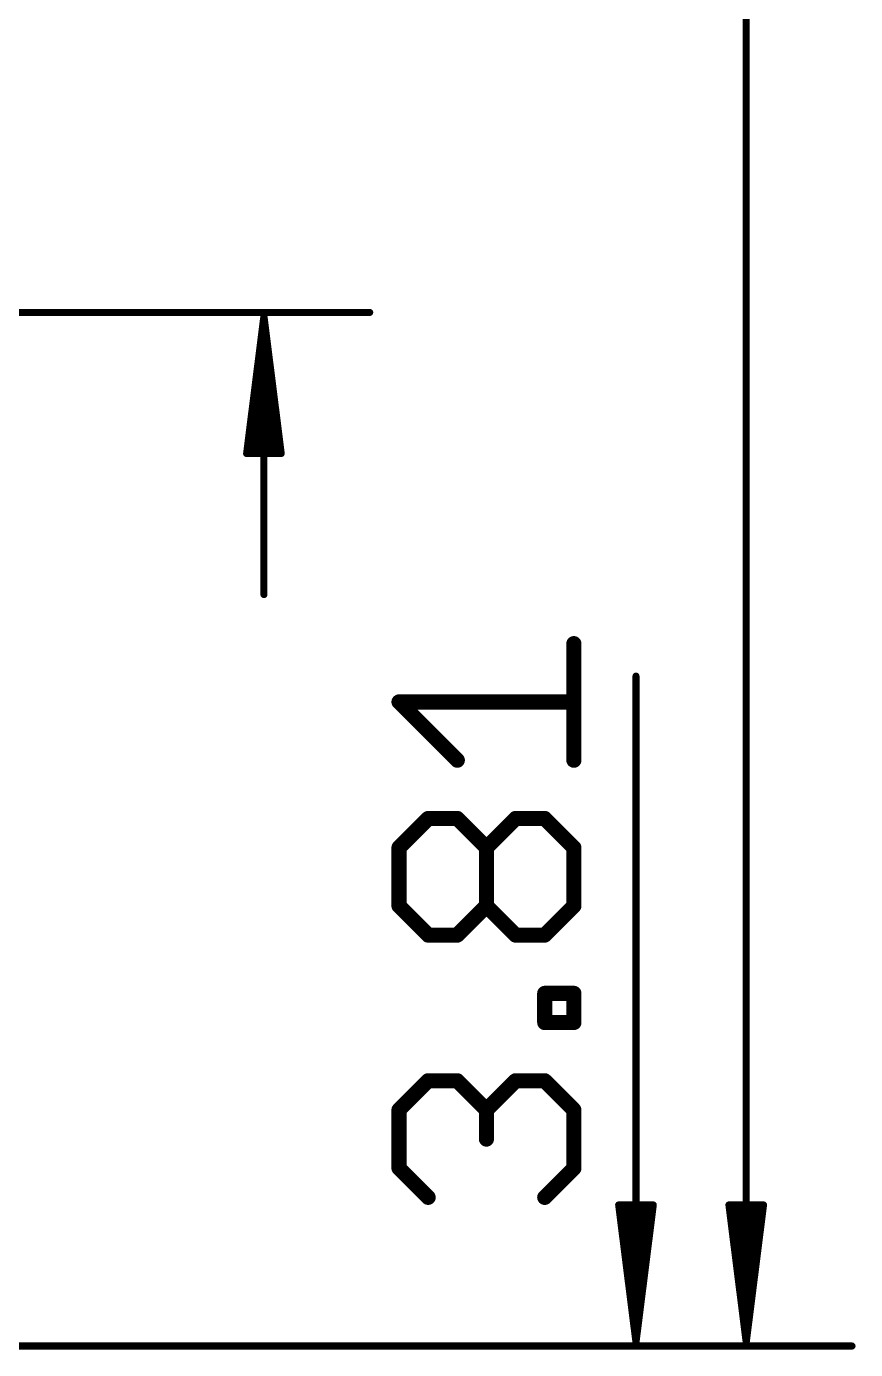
# Model space of a CAD drawing. Extents: x -15 to 72, y -20 to 100.
# Drawn here: x 56.84 to 72.12, y 3.74 to 28.13 of the extents above; entities that cross this region are included whole.
import ezdxf

# ---------------------------------------------------------------- set-up
doc = ezdxf.new("R2010")
doc.units = 0
doc.layers.add('51', color=253, linetype='CONTINUOUS')

msp = doc.modelspace()

# ---------------------------------------------------------------- linework, layer by layer
at = {"layer": '51'}
for points, const_width in [([(70.104, 81.215), (70.104, 3.875)], 0.13), ([(2.921, 22.86), (63.164, 22.86)], 0.13), ([(61.214, 22.795), (60.8948, 20.26)], 0.13), ([(61.214, 22.795), (60.954, 20.26)], 0.13), ([(61.214, 22.795), (61.084, 20.26)], 0.13), ([(61.214, 22.795), (61.214, 17.66)], 0.13), ([(61.5332, 20.26), (61.214, 22.795)], 0.13), ([(61.344, 20.26), (61.214, 22.795)], 0.13), ([(61.474, 20.26), (61.214, 22.795)], 0.13), ([(60.8948, 20.26), (61.5332, 20.26)], 0.13), ([(66.9273, 14.6066), (66.9273, 16.7555)], 0.2794), ([(68.072, 3.875), (68.072, 16.1571)], 0.13), ([(64.7784, 14.6066), (63.7039, 15.681)], 0.2794), ([(63.7039, 15.681), (66.9273, 15.681)], 0.2794), ([(63.7039, 12.9955), (64.2412, 13.5327)], 0.2794), ([(64.2412, 13.5327), (64.7784, 13.5327)], 0.2794), ([(64.7784, 13.5327), (65.3156, 12.9955)], 0.2794), ([(65.3156, 12.9955), (65.8529, 13.5327)], 0.2794), ([(65.8529, 13.5327), (66.3901, 13.5327)], 0.2794), ([(66.3901, 13.5327), (66.9273, 12.9955)], 0.2794), ([(63.7039, 11.9211), (63.7039, 12.9955)], 0.2794), ([(65.3156, 11.9211), (65.3156, 12.9955)], 0.2794), ([(66.9273, 12.9955), (66.9273, 11.9211)], 0.2794), ([(64.2412, 11.3838), (63.7039, 11.9211)], 0.2794), ([(65.3156, 11.9211), (64.7784, 11.3838)], 0.2794), ([(65.8529, 11.3838), (65.3156, 11.9211)], 0.2794), ([(66.9273, 11.9211), (66.3901, 11.3838)], 0.2794), ([(64.7784, 11.3838), (64.2412, 11.3838)], 0.2794), ([(66.3901, 11.3838), (65.8529, 11.3838)], 0.2794), ([(66.3901, 9.7725), (66.3901, 10.3097)], 0.2794), ([(66.3901, 10.3097), (66.9273, 10.3097)], 0.2794), ([(66.9273, 10.3097), (66.9273, 9.7725)], 0.2794), ([(66.9273, 9.7725), (66.3901, 9.7725)], 0.2794), ([(63.7039, 8.1614), (64.2412, 8.6986)], 0.2794), ([(64.2412, 8.6986), (64.7784, 8.6986)], 0.2794), ([(64.7784, 8.6986), (65.3156, 8.1614)], 0.2794), ([(65.3156, 8.1614), (65.8529, 8.6986)], 0.2794), ([(65.8529, 8.6986), (66.3901, 8.6986)], 0.2794), ([(66.3901, 8.6986), (66.9273, 8.1614)], 0.2794), ([(63.7039, 7.0869), (63.7039, 8.1614)], 0.2794), ([(65.3156, 8.1614), (65.3156, 7.6242)], 0.2794), ([(66.9273, 8.1614), (66.9273, 7.0869)], 0.2794), ([(64.2412, 6.5497), (63.7039, 7.0869)], 0.2794), ([(66.9273, 7.0869), (66.3901, 6.5497)], 0.2794), ([(68.072, 3.875), (67.7528, 6.41)], 0.13), ([(67.7528, 6.41), (68.3912, 6.41)], 0.13), ([(68.072, 3.875), (67.812, 6.41)], 0.13), ([(68.072, 3.875), (67.942, 6.41)], 0.13), ([(68.3912, 6.41), (68.072, 3.875)], 0.13), ([(68.202, 6.41), (68.072, 3.875)], 0.13), ([(68.332, 6.41), (68.072, 3.875)], 0.13), ([(70.104, 3.875), (69.7848, 6.41)], 0.13), ([(69.7848, 6.41), (70.4232, 6.41)], 0.13), ([(70.104, 3.875), (69.844, 6.41)], 0.13), ([(70.104, 3.875), (69.974, 6.41)], 0.13), ([(70.4232, 6.41), (70.104, 3.875)], 0.13), ([(70.234, 6.41), (70.104, 3.875)], 0.13), ([(70.364, 6.41), (70.104, 3.875)], 0.13), ([(52.07, 3.81), (72.054, 3.81)], 0.13), ([(52.07, 3.81), (70.022, 3.81)], 0.13)]:
    msp.add_lwpolyline(points, dxfattribs=dict(at, const_width=const_width))
for points, const_width in [([(63.164, 22.8275, 1), (63.164, 22.8925)], 0.065), ([(61.2465, 22.795, 1), (61.1815, 22.795)], 0.065), ([(61.2462, 22.7991, 1), (61.1818, 22.7909)], 0.065), ([(61.2465, 22.7933, 1), (61.1815, 22.7967)], 0.065), ([(61.2465, 22.7967, 1), (61.1815, 22.7933)], 0.065), ([(61.2463, 22.7983, 1), (61.1817, 22.7917)], 0.065), ([(61.2463, 22.7917, 1), (61.1817, 22.7983)], 0.065), ([(61.2462, 22.7909, 1), (61.1818, 22.7991)], 0.065), ([(60.8625, 20.2641, 1), (60.927, 20.2559)], 0.065), ([(60.8948, 20.2925, 1), (60.8948, 20.2275)], 0.065), ([(60.9217, 20.2633, 1), (60.9863, 20.2567)], 0.065), ([(61.0515, 20.2617, 1), (61.1165, 20.2583)], 0.065), ([(61.3115, 20.2583, 1), (61.3765, 20.2617)], 0.065), ([(61.4417, 20.2567, 1), (61.5063, 20.2633)], 0.065), ([(61.501, 20.2559, 1), (61.5655, 20.2641)], 0.065), ([(61.5332, 20.2275, 1), (61.5332, 20.2925)], 0.065), ([(61.1815, 17.66, 1), (61.2465, 17.66)], 0.065), ([(66.9972, 16.7555, 1), (66.8575, 16.7555)], 0.1397), ([(68.1045, 16.1571, 1), (68.0395, 16.1571)], 0.065), ([(63.7039, 15.7509, 1), (63.7039, 15.6112)], 0.1397), ([(63.7533, 15.7304, 1), (63.6546, 15.6316)], 0.1397), ([(66.9273, 15.6112, 1), (66.9273, 15.7509)], 0.1397), ([(64.729, 14.5572, 1), (64.8278, 14.656)], 0.1397), ([(66.8575, 14.6066, 1), (66.9972, 14.6066)], 0.1397), ([(64.2412, 13.6026, 1), (64.2412, 13.4629)], 0.1397), ([(64.2906, 13.4833, 1), (64.1918, 13.5821)], 0.1397), ([(64.8278, 13.5821, 1), (64.729, 13.4833)], 0.1397), ([(64.7784, 13.4629, 1), (64.7784, 13.6026)], 0.1397), ([(65.8529, 13.6026, 1), (65.8529, 13.4629)], 0.1397), ([(65.9022, 13.4833, 1), (65.8035, 13.5821)], 0.1397), ([(66.4395, 13.5821, 1), (66.3407, 13.4833)], 0.1397), ([(66.3901, 13.4629, 1), (66.3901, 13.6026)], 0.1397), ([(63.7738, 12.9955, 1), (63.6341, 12.9955)], 0.1397), ([(63.6546, 13.0449, 1), (63.7533, 12.9461)], 0.1397), ([(65.2662, 13.0449, 1), (65.365, 12.9461)], 0.1397), ([(65.3855, 12.9955, 1), (65.2458, 12.9955)], 0.1397), ([(65.2662, 12.9461, 1), (65.365, 13.0449)], 0.1397), ([(66.9972, 12.9955, 1), (66.8575, 12.9955)], 0.1397), ([(66.8779, 12.9461, 1), (66.9767, 13.0449)], 0.1397), ([(63.6341, 11.9211, 1), (63.7738, 11.9211)], 0.1397), ([(63.7533, 11.9704, 1), (63.6546, 11.8717)], 0.1397), ([(65.365, 11.9704, 1), (65.2662, 11.8717)], 0.1397), ([(65.2458, 11.9211, 1), (65.3855, 11.9211)], 0.1397), ([(65.365, 11.8717, 1), (65.2662, 11.9704)], 0.1397), ([(66.8575, 11.9211, 1), (66.9972, 11.9211)], 0.1397), ([(66.9767, 11.8717, 1), (66.8779, 11.9704)], 0.1397), ([(64.2412, 11.4537, 1), (64.2412, 11.314)], 0.1397), ([(64.1918, 11.3344, 1), (64.2906, 11.4332)], 0.1397), ([(64.729, 11.4332, 1), (64.8278, 11.3344)], 0.1397), ([(64.7784, 11.314, 1), (64.7784, 11.4537)], 0.1397), ([(65.8529, 11.4537, 1), (65.8529, 11.314)], 0.1397), ([(65.8035, 11.3344, 1), (65.9022, 11.4332)], 0.1397), ([(66.3407, 11.4332, 1), (66.4395, 11.3344)], 0.1397), ([(66.3901, 11.314, 1), (66.3901, 11.4537)], 0.1397), ([(66.4599, 10.3097, 1), (66.3202, 10.3097)], 0.1397), ([(66.3901, 10.3795, 1), (66.3901, 10.2398)], 0.1397), ([(66.9972, 10.3097, 1), (66.8575, 10.3097)], 0.1397), ([(66.9273, 10.2398, 1), (66.9273, 10.3795)], 0.1397), ([(66.3202, 9.7725, 1), (66.4599, 9.7725)], 0.1397), ([(66.3901, 9.8423, 1), (66.3901, 9.7026)], 0.1397), ([(66.8575, 9.7725, 1), (66.9972, 9.7725)], 0.1397), ([(66.9273, 9.7026, 1), (66.9273, 9.8423)], 0.1397), ([(64.2412, 8.7685, 1), (64.2412, 8.6288)], 0.1397), ([(64.2906, 8.6492, 1), (64.1918, 8.748)], 0.1397), ([(64.8278, 8.748, 1), (64.729, 8.6492)], 0.1397), ([(64.7784, 8.6288, 1), (64.7784, 8.7685)], 0.1397), ([(65.8529, 8.7685, 1), (65.8529, 8.6288)], 0.1397), ([(65.9022, 8.6492, 1), (65.8035, 8.748)], 0.1397), ([(66.4395, 8.748, 1), (66.3407, 8.6492)], 0.1397), ([(66.3901, 8.6288, 1), (66.3901, 8.7685)], 0.1397), ([(63.7738, 8.1614, 1), (63.6341, 8.1614)], 0.1397), ([(65.3855, 8.1614, 1), (65.2458, 8.1614)], 0.1397), ([(66.9972, 8.1614, 1), (66.8575, 8.1614)], 0.1397), ([(63.6546, 8.2108, 1), (63.7533, 8.112)], 0.1397), ([(65.2662, 8.2108, 1), (65.365, 8.112)], 0.1397), ([(65.2662, 8.112, 1), (65.365, 8.2108)], 0.1397), ([(66.8779, 8.112, 1), (66.9767, 8.2108)], 0.1397), ([(65.2458, 7.6242, 1), (65.3855, 7.6242)], 0.1397), ([(63.6341, 7.0869, 1), (63.7738, 7.0869)], 0.1397), ([(63.7533, 7.1363, 1), (63.6546, 7.0375)], 0.1397), ([(66.8575, 7.0869, 1), (66.9972, 7.0869)], 0.1397), ([(66.9767, 7.0375, 1), (66.8779, 7.1363)], 0.1397), ([(64.1918, 6.5003, 1), (64.2906, 6.5991)], 0.1397), ([(66.3407, 6.5991, 1), (66.4395, 6.5003)], 0.1397), ([(67.785, 6.4141, 1), (67.7205, 6.4059)], 0.065), ([(67.7528, 6.4425, 1), (67.7528, 6.3775)], 0.065), ([(67.8443, 6.4133, 1), (67.7797, 6.4067)], 0.065), ([(67.9745, 6.4117, 1), (67.9095, 6.4083)], 0.065), ([(68.2345, 6.4083, 1), (68.1695, 6.4117)], 0.065), ([(68.3643, 6.4067, 1), (68.2997, 6.4133)], 0.065), ([(68.4235, 6.4059, 1), (68.359, 6.4141)], 0.065), ([(68.3912, 6.3775, 1), (68.3912, 6.4425)], 0.065), ([(69.817, 6.4141, 1), (69.7525, 6.4059)], 0.065), ([(69.7848, 6.4425, 1), (69.7848, 6.3775)], 0.065), ([(69.8763, 6.4133, 1), (69.8117, 6.4067)], 0.065), ([(70.0065, 6.4117, 1), (69.9415, 6.4083)], 0.065), ([(70.2665, 6.4083, 1), (70.2015, 6.4117)], 0.065), ([(70.3963, 6.4067, 1), (70.3317, 6.4133)], 0.065), ([(70.4555, 6.4059, 1), (70.391, 6.4141)], 0.065), ([(70.4232, 6.3775, 1), (70.4232, 6.4425)], 0.065), ([(68.0398, 3.8791, 1), (68.1042, 3.8709)], 0.065), ([(68.0397, 3.8783, 1), (68.1043, 3.8717)], 0.065), ([(68.0395, 3.8733, 1), (68.1045, 3.8767)], 0.065), ([(68.0395, 3.8767, 1), (68.1045, 3.8733)], 0.065), ([(68.0395, 3.875, 1), (68.1045, 3.875)], 0.065), ([(68.0397, 3.8717, 1), (68.1043, 3.8783)], 0.065), ([(68.0398, 3.8709, 1), (68.1042, 3.8791)], 0.065), ([(70.0718, 3.8791, 1), (70.1362, 3.8709)], 0.065), ([(70.0717, 3.8783, 1), (70.1363, 3.8717)], 0.065), ([(70.0715, 3.8733, 1), (70.1365, 3.8767)], 0.065), ([(70.0715, 3.8767, 1), (70.1365, 3.8733)], 0.065), ([(70.0715, 3.875, 1), (70.1365, 3.875)], 0.065), ([(70.0717, 3.8717, 1), (70.1363, 3.8783)], 0.065), ([(70.0718, 3.8709, 1), (70.1362, 3.8791)], 0.065), ([(70.022, 3.7775, 1), (70.022, 3.8425)], 0.065), ([(72.054, 3.7775, 1), (72.054, 3.8425)], 0.065)]:
    msp.add_lwpolyline(points, format="xyb", dxfattribs=dict(at, const_width=const_width))

doc.saveas('drawing.dxf')
